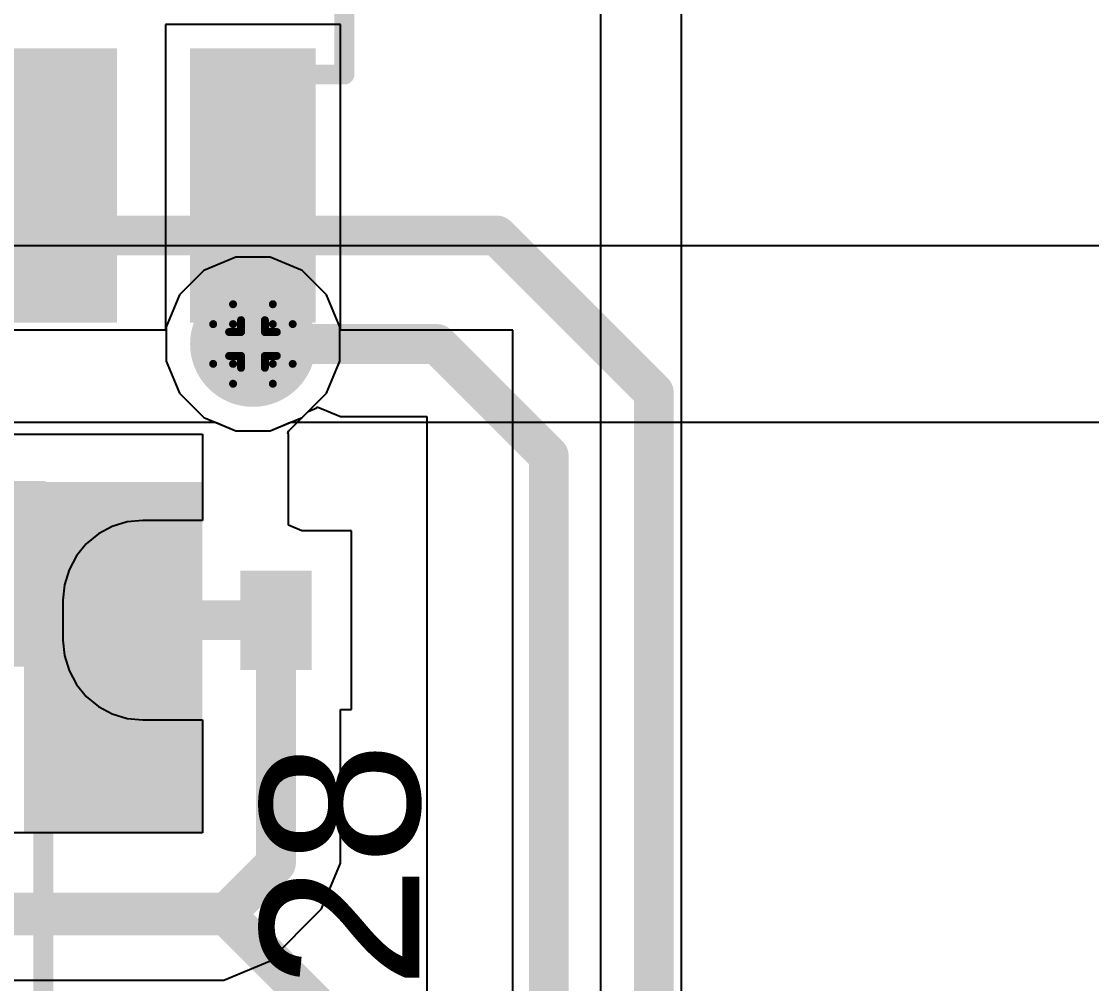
# Model space of a CAD drawing. Header units: inches. Extents: x -4 to 5258, y -4 to 5281.
# Drawn here: x 73.81 to 80.64, y 77.24 to 83.39 of the extents above; entities that cross this region are included whole.
import ezdxf

# ---------------------------------------------------------------- set-up
doc = ezdxf.new("R2010")
doc.units = ezdxf.units.IN
for name, color, linetype in [('Bottom Layer', 5, 'Continuous'), ('Bottom Solder', 6, 'Continuous'), ('Drill Drawing', 1, 'Continuous'), ('Layer 1', 16, 'Continuous'), ('Layer 2', 76, 'Continuous'), ('Top Layer', 1, 'Continuous'), ('Top Overlay', 2, 'Continuous'), ('Top Paste', 8, 'Continuous'), ('Top Solder', 216, 'Continuous'), ('Via Holes', 16, 'Continuous')]:
    doc.layers.add(name, color=color, linetype=linetype)
doc.styles.add('Arial', font='', dxfattribs={"height": 0.2})
doc.styles.get('Arial').set_extended_font_data('Arial')

# ---------------------------------------------------------------- blocks, each defined once
blk = doc.blocks.new('SOIC_8_6')
at = {"layer": 'Top Layer'}
for points in [[(-1.925, 2.205), (-1.925, 1.605), (-3.475, 1.605), (-3.475, 2.205)], [(3.475, 2.205), (3.475, 1.605), (1.925, 1.605), (1.925, 2.205)], [(-1.925, 0.935), (-1.925, 0.335), (-3.475, 0.335), (-3.475, 0.935)], [(3.475, 0.935), (3.475, 0.335), (1.925, 0.335), (1.925, 0.935)], [(-1.925, -0.335), (-1.925, -0.935), (-3.475, -0.935), (-3.475, -0.335)], [(3.475, -0.335), (3.475, -0.935), (1.925, -0.935), (1.925, -0.335)], [(-1.925, -1.605), (-1.925, -2.205), (-3.475, -2.205), (-3.475, -1.605)], [(3.475, -1.605), (3.475, -2.205), (1.925, -2.205), (1.925, -1.605)]]:
    blk.add_hatch(color=1, dxfattribs=at).paths.add_polyline_path(points)
at = {"layer": 'Top Overlay'}
blk.add_hatch(color=2, dxfattribs=at).paths.add_polyline_path([(-1.8293, 1.574), (-1.4991, 1.574), (-1.4991, 2.2344), (-1.8293, 2.2344)])
at = {"layer": 'Top Paste'}
for points in [[(-1.925, 2.205), (-1.925, 1.605), (-3.475, 1.605), (-3.475, 2.205)], [(3.475, 2.205), (3.475, 1.605), (1.925, 1.605), (1.925, 2.205)], [(-1.925, 0.935), (-1.925, 0.335), (-3.475, 0.335), (-3.475, 0.935)], [(3.475, 0.935), (3.475, 0.335), (1.925, 0.335), (1.925, 0.935)], [(-1.925, -0.335), (-1.925, -0.935), (-3.475, -0.935), (-3.475, -0.335)], [(3.475, -0.335), (3.475, -0.935), (1.925, -0.935), (1.925, -0.335)], [(-1.925, -1.605), (-1.925, -2.205), (-3.475, -2.205), (-3.475, -1.605)], [(3.475, -1.605), (3.475, -2.205), (1.925, -2.205), (1.925, -1.605)]]:
    blk.add_hatch(color=8, dxfattribs=at).paths.add_polyline_path(points)
at = {"layer": 'Top Solder'}
for points in [[(-1.8234, 2.3066), (-1.8234, 1.5034), (-3.5766, 1.5034), (-3.5766, 2.3066)], [(3.5766, 2.3066), (3.5766, 1.5034), (1.8234, 1.5034), (1.8234, 2.3066)], [(-1.8234, 1.0366), (-1.8234, 0.2334), (-3.5766, 0.2334), (-3.5766, 1.0366)], [(3.5766, 1.0366), (3.5766, 0.2334), (1.8234, 0.2334), (1.8234, 1.0366)], [(-1.8234, -0.2334), (-1.8234, -1.0366), (-3.5766, -1.0366), (-3.5766, -0.2334)], [(3.5766, -0.2334), (3.5766, -1.0366), (1.8234, -1.0366), (1.8234, -0.2334)], [(-1.8234, -1.5034), (-1.8234, -2.3066), (-3.5766, -2.3066), (-3.5766, -1.5034)], [(3.5766, -1.5034), (3.5766, -2.3066), (1.8234, -2.3066), (1.8234, -1.5034)]]:
    blk.add_hatch(color=216, dxfattribs=at).paths.add_polyline_path(points)
at = {"layer": 'Top Overlay'}
for points in [[(1.9906, 2.4892, 0.127, 0.127, 0), (-1.9906, 2.4892, 0.127, 0.127, 0)], [(-1.9906, 2.4892, 0.127, 0.127, 0), (-1.9906, 2.3114, 0.127, 0.127, 0)], [(1.9906, 2.4892, 0.127, 0.127, 0), (1.9906, 2.3114, 0.127, 0.127, 0)], [(-3.7592, 2.032, 0.127, 0.127, 0), (-3.7592, 1.778, 0.127, 0.127, 0)], [(-3.7592, 2.032, 0.127, 0.127, 0), (-3.6322, 1.905, 0.127, 0.127, 0)], [(-3.6322, 1.905, 0.127, 0.127, 0), (-3.7592, 1.778, 0.127, 0.127, 0)], [(-1.9906, -2.3114, 0.127, 0.127, 0), (-1.9906, -2.4892, 0.127, 0.127, 0)], [(1.9906, -2.3114, 0.127, 0.127, 0), (1.9906, -2.4892, 0.127, 0.127, 0)], [(-1.9906, -2.4892, 0.127, 0.127, 0), (1.9906, -2.4892, 0.127, 0.127, 0)]]:
    blk.add_lwpolyline(points, format="xyseb", dxfattribs=at)
for points in [[(-2.0223, 2.4892, 0.0635, 0.0635, 1), (-1.9588, 2.4892, 0.0635, 0.0635, 1)], [(-2.0223, 2.4892, 0.0635, 0.0635, 1), (-1.9588, 2.4892, 0.0635, 0.0635, 1)], [(1.9589, 2.4892, 0.0635, 0.0635, 1), (2.0224, 2.4892, 0.0635, 0.0635, 1)], [(1.9589, 2.4892, 0.0635, 0.0635, 1), (2.0224, 2.4892, 0.0635, 0.0635, 1)], [(-2.0223, 2.3114, 0.0635, 0.0635, 1), (-1.9588, 2.3114, 0.0635, 0.0635, 1)], [(1.9588, 2.3114, 0.0635, 0.0635, 1), (2.0223, 2.3114, 0.0635, 0.0635, 1)], [(-3.791, 2.032, 0.0635, 0.0635, 1), (-3.7275, 2.032, 0.0635, 0.0635, 1)], [(-3.791, 2.032, 0.0635, 0.0635, 1), (-3.7275, 2.032, 0.0635, 0.0635, 1)], [(-3.6639, 1.905, 0.0635, 0.0635, 1), (-3.6004, 1.905, 0.0635, 0.0635, 1)], [(-3.6639, 1.905, 0.0635, 0.0635, 1), (-3.6004, 1.905, 0.0635, 0.0635, 1)], [(-3.791, 1.778, 0.0635, 0.0635, 1), (-3.7275, 1.778, 0.0635, 0.0635, 1)], [(-3.791, 1.778, 0.0635, 0.0635, 1), (-3.7275, 1.778, 0.0635, 0.0635, 1)], [(-2.0223, -2.3114, 0.0635, 0.0635, 1), (-1.9588, -2.3114, 0.0635, 0.0635, 1)], [(1.9588, -2.3114, 0.0635, 0.0635, 1), (2.0223, -2.3114, 0.0635, 0.0635, 1)], [(-2.0223, -2.4892, 0.0635, 0.0635, 1), (-1.9588, -2.4892, 0.0635, 0.0635, 1)], [(-2.0223, -2.4892, 0.0635, 0.0635, 1), (-1.9588, -2.4892, 0.0635, 0.0635, 1)], [(1.9588, -2.4892, 0.0635, 0.0635, 1), (2.0223, -2.4892, 0.0635, 0.0635, 1)], [(1.9588, -2.4892, 0.0635, 0.0635, 1), (2.0223, -2.4892, 0.0635, 0.0635, 1)]]:
    blk.add_lwpolyline(points, format="xyseb", close=True, dxfattribs=at)
blk = doc.blocks.new('RES_2010_40')
at = {"layer": 'Top Layer'}
for points in [[(-2.8, 1.4), (-1.9, 1.4), (-1.9, -1.4), (-2.8, -1.4)], [(1.9, 1.4), (2.8, 1.4), (2.8, -1.4), (1.9, -1.4)]]:
    blk.add_hatch(color=1, dxfattribs=at).paths.add_polyline_path(points)
at = {"layer": 'Top Paste'}
for points in [[(-2.8, 1.4), (-1.9, 1.4), (-1.9, -1.4), (-2.8, -1.4)], [(1.9, 1.4), (2.8, 1.4), (2.8, -1.4), (1.9, -1.4)]]:
    blk.add_hatch(color=8, dxfattribs=at).paths.add_polyline_path(points)
at = {"layer": 'Top Solder'}
for points in [[(-2.9016, 1.5016), (-1.7984, 1.5016), (-1.7984, -1.5016), (-2.9016, -1.5016)], [(1.7984, 1.5016), (2.9016, 1.5016), (2.9016, -1.5016), (1.7984, -1.5016)]]:
    blk.add_hatch(color=216, dxfattribs=at).paths.add_polyline_path(points)
at = {"layer": 'Top Overlay'}
for points in [[(-2.921, 1.524, 0.127, 0.127, 0), (2.921, 1.524, 0.127, 0.127, 0)], [(-2.921, 1.524, 0.127, 0.127, 0), (-2.921, -1.524, 0.127, 0.127, 0)], [(2.921, 1.524, 0.127, 0.127, 0), (2.921, -1.524, 0.127, 0.127, 0)], [(-2.921, -1.524, 0.127, 0.127, 0), (2.921, -1.524, 0.127, 0.127, 0)]]:
    blk.add_lwpolyline(points, format="xyseb", dxfattribs=at)
for points in [[(-2.9527, 1.524, 0.0635, 0.0635, 1), (-2.8893, 1.524, 0.0635, 0.0635, 1)], [(-2.9527, 1.524, 0.0635, 0.0635, 1), (-2.8893, 1.524, 0.0635, 0.0635, 1)], [(2.8893, 1.524, 0.0635, 0.0635, 1), (2.9527, 1.524, 0.0635, 0.0635, 1)], [(2.8893, 1.524, 0.0635, 0.0635, 1), (2.9527, 1.524, 0.0635, 0.0635, 1)], [(-2.9527, -1.524, 0.0635, 0.0635, 1), (-2.8893, -1.524, 0.0635, 0.0635, 1)], [(-2.9527, -1.524, 0.0635, 0.0635, 1), (-2.8893, -1.524, 0.0635, 0.0635, 1)], [(2.8893, -1.524, 0.0635, 0.0635, 1), (2.9527, -1.524, 0.0635, 0.0635, 1)], [(2.8893, -1.524, 0.0635, 0.0635, 1), (2.9527, -1.524, 0.0635, 0.0635, 1)]]:
    blk.add_lwpolyline(points, format="xyseb", close=True, dxfattribs=at)
blk = doc.blocks.new('N___T___P___173')
at = {"layer": 'Top Layer'}
for points in [[(-0.6985, -0.3175), (-0.6985, 0.3175), (-0.2413, 0.3175), (-0.2413, -0.3175)], [(0.2413, -0.3175), (0.2413, 0.3175), (0.6985, 0.3175), (0.6985, -0.3175)], [(-0.3812, -0.127), (0.3808, -0.127), (0.3808, 0.127), (-0.3812, 0.127)]]:
    blk.add_hatch(color=1, dxfattribs=at).paths.add_polyline_path(points)
at = {"layer": 'Top Paste'}
for points in [[(-0.6985, -0.3175), (-0.6985, 0.3175), (-0.2413, 0.3175), (-0.2413, -0.3175)], [(0.2413, -0.3175), (0.2413, 0.3175), (0.6985, 0.3175), (0.6985, -0.3175)]]:
    blk.add_hatch(color=8, dxfattribs=at).paths.add_polyline_path(points)

msp = doc.modelspace()

# ---------------------------------------------------------------- hatches: boundary and pattern name
at = {"layer": 'Bottom Layer'}
h = msp.add_hatch(color=5, dxfattribs=at)
edge = h.paths.add_edge_path()
edge.add_arc((75.286, 81.325), 0.3, 0, 360)
at = {"layer": 'Bottom Solder'}
h = msp.add_hatch(color=6, dxfattribs=at)
edge = h.paths.add_edge_path()
edge.add_arc((75.286, 81.325), 0.4016, 0, 360)
at = {"layer": 'Layer 1'}
h = msp.add_hatch(color=16, dxfattribs=at)
edge = h.paths.add_edge_path()
edge.add_arc((75.286, 81.325), 0.3, 0, 360)
at = {"layer": 'Layer 2'}
h = msp.add_hatch(color=76, dxfattribs=at)
edge = h.paths.add_edge_path()
edge.add_arc((75.286, 81.325), 0.3, 0, 360)
at = {"layer": 'Top Layer'}
h = msp.add_hatch(color=1, dxfattribs=at)
edge = h.paths.add_edge_path()
edge.add_arc((75.286, 81.325), 0.3, 0, 360)
msp.add_hatch(color=1, dxfattribs=at).paths.add_polyline_path([(74.9634, 80.4429), (73.8234, 80.4429), (73.8234, 78.2025), (74.9634, 78.2025)])
at = {"layer": 'Top Solder'}
h = msp.add_hatch(color=216, dxfattribs=at)
edge = h.paths.add_edge_path()
edge.add_arc((75.286, 81.325), 0.4016, 0, 360)
at = {"layer": 'Via Holes'}
h = msp.add_hatch(color=7, dxfattribs=at)
edge = h.paths.add_edge_path()
edge.add_arc((75.286, 81.325), 0.15, 0, 360)

# ---------------------------------------------------------------- linework, layer by layer
at = {"layer": 'Bottom Layer'}
for p, q in [((106.4882, 81.9521), (50.1444, 81.9521)), ((72.9851, 80.8245), (75.0468, 80.8245)), ((75.0468, 80.8245), (75.1758, 80.7711)), ((75.3962, 80.7711), (75.5251, 80.8245)), ((75.5251, 80.8245), (105.1898, 80.8245)), ((75.1758, 80.7711), (75.3962, 80.7711))]:
    msp.add_line(p, q, dxfattribs=at)
at = {"layer": 'Drill Drawing'}
for points in [[(75.159, 81.452, 0.0508, 0.0508, 0), (75.159, 81.579, 0.0508, 0.0508, 0)], [(75.159, 81.579, 0.0508, 0.0508, 0), (75.413, 81.579, 0.0508, 0.0508, 0)], [(75.413, 81.452, 0.0508, 0.0508, 0), (75.413, 81.579, 0.0508, 0.0508, 0)], [(75.2098, 81.4012, 0.0508, 0.0508, 0), (75.2098, 81.4774, 0.0508, 0.0508, 0)], [(75.2098, 81.4774, 0.0508, 0.0508, 0), (75.3622, 81.4774, 0.0508, 0.0508, 0)], [(75.3622, 81.4012, 0.0508, 0.0508, 0), (75.3622, 81.4774, 0.0508, 0.0508, 0)], [(75.032, 81.198, 0.0508, 0.0508, 0), (75.032, 81.452, 0.0508, 0.0508, 0)], [(75.032, 81.452, 0.0508, 0.0508, 0), (75.159, 81.452, 0.0508, 0.0508, 0)], [(75.1336, 81.2488, 0.0508, 0.0508, 0), (75.1336, 81.4012, 0.0508, 0.0508, 0)], [(75.1336, 81.4012, 0.0508, 0.0508, 0), (75.2098, 81.4012, 0.0508, 0.0508, 0)], [(75.3622, 81.4012, 0.0508, 0.0508, 0), (75.4384, 81.4012, 0.0508, 0.0508, 0)], [(75.413, 81.452, 0.0508, 0.0508, 0), (75.54, 81.452, 0.0508, 0.0508, 0)], [(75.4384, 81.2488, 0.0508, 0.0508, 0), (75.4384, 81.4012, 0.0508, 0.0508, 0)], [(75.54, 81.198, 0.0508, 0.0508, 0), (75.54, 81.452, 0.0508, 0.0508, 0)], [(75.032, 81.198, 0.0508, 0.0508, 0), (75.159, 81.198, 0.0508, 0.0508, 0)], [(75.1336, 81.2488, 0.0508, 0.0508, 0), (75.2098, 81.2488, 0.0508, 0.0508, 0)], [(75.159, 81.071, 0.0508, 0.0508, 0), (75.159, 81.198, 0.0508, 0.0508, 0)], [(75.2098, 81.1726, 0.0508, 0.0508, 0), (75.2098, 81.2488, 0.0508, 0.0508, 0)], [(75.3622, 81.2488, 0.0508, 0.0508, 0), (75.4384, 81.2488, 0.0508, 0.0508, 0)], [(75.3622, 81.1726, 0.0508, 0.0508, 0), (75.3622, 81.2488, 0.0508, 0.0508, 0)], [(75.413, 81.198, 0.0508, 0.0508, 0), (75.54, 81.198, 0.0508, 0.0508, 0)], [(75.413, 81.071, 0.0508, 0.0508, 0), (75.413, 81.198, 0.0508, 0.0508, 0)], [(75.2098, 81.1726, 0.0508, 0.0508, 0), (75.3622, 81.1726, 0.0508, 0.0508, 0)], [(75.159, 81.071, 0.0508, 0.0508, 0), (75.413, 81.071, 0.0508, 0.0508, 0)]]:
    msp.add_lwpolyline(points, format="xyseb", dxfattribs=at)
for points in [[(75.1463, 81.579, 0.0254, 0.0254, 1), (75.1717, 81.579, 0.0254, 0.0254, 1)], [(75.1463, 81.579, 0.0254, 0.0254, 1), (75.1717, 81.579, 0.0254, 0.0254, 1)], [(75.4003, 81.579, 0.0254, 0.0254, 1), (75.4257, 81.579, 0.0254, 0.0254, 1)], [(75.4003, 81.579, 0.0254, 0.0254, 1), (75.4257, 81.579, 0.0254, 0.0254, 1)], [(75.1971, 81.4774, 0.0254, 0.0254, 1), (75.2225, 81.4774, 0.0254, 0.0254, 1)], [(75.1971, 81.4774, 0.0254, 0.0254, 1), (75.2225, 81.4774, 0.0254, 0.0254, 1)], [(75.3495, 81.4774, 0.0254, 0.0254, 1), (75.3749, 81.4774, 0.0254, 0.0254, 1)], [(75.3495, 81.4774, 0.0254, 0.0254, 1), (75.3749, 81.4774, 0.0254, 0.0254, 1)], [(75.0193, 81.452, 0.0254, 0.0254, 1), (75.0447, 81.452, 0.0254, 0.0254, 1)], [(75.0193, 81.452, 0.0254, 0.0254, 1), (75.0447, 81.452, 0.0254, 0.0254, 1)], [(75.1209, 81.4012, 0.0254, 0.0254, 1), (75.1463, 81.4012, 0.0254, 0.0254, 1)], [(75.1209, 81.4012, 0.0254, 0.0254, 1), (75.1463, 81.4012, 0.0254, 0.0254, 1)], [(75.1463, 81.452, 0.0254, 0.0254, 1), (75.1717, 81.452, 0.0254, 0.0254, 1)], [(75.1463, 81.452, 0.0254, 0.0254, 1), (75.1717, 81.452, 0.0254, 0.0254, 1)], [(75.1971, 81.4012, 0.0254, 0.0254, 1), (75.2225, 81.4012, 0.0254, 0.0254, 1)], [(75.1971, 81.4012, 0.0254, 0.0254, 1), (75.2225, 81.4012, 0.0254, 0.0254, 1)], [(75.3495, 81.4012, 0.0254, 0.0254, 1), (75.3749, 81.4012, 0.0254, 0.0254, 1)], [(75.3495, 81.4012, 0.0254, 0.0254, 1), (75.3749, 81.4012, 0.0254, 0.0254, 1)], [(75.4003, 81.452, 0.0254, 0.0254, 1), (75.4257, 81.452, 0.0254, 0.0254, 1)], [(75.4003, 81.452, 0.0254, 0.0254, 1), (75.4257, 81.452, 0.0254, 0.0254, 1)], [(75.4257, 81.4012, 0.0254, 0.0254, 1), (75.4511, 81.4012, 0.0254, 0.0254, 1)], [(75.4257, 81.4012, 0.0254, 0.0254, 1), (75.4511, 81.4012, 0.0254, 0.0254, 1)], [(75.5273, 81.452, 0.0254, 0.0254, 1), (75.5527, 81.452, 0.0254, 0.0254, 1)], [(75.5273, 81.452, 0.0254, 0.0254, 1), (75.5527, 81.452, 0.0254, 0.0254, 1)], [(75.0193, 81.198, 0.0254, 0.0254, 1), (75.0447, 81.198, 0.0254, 0.0254, 1)], [(75.0193, 81.198, 0.0254, 0.0254, 1), (75.0447, 81.198, 0.0254, 0.0254, 1)], [(75.1209, 81.2488, 0.0254, 0.0254, 1), (75.1463, 81.2488, 0.0254, 0.0254, 1)], [(75.1209, 81.2488, 0.0254, 0.0254, 1), (75.1463, 81.2488, 0.0254, 0.0254, 1)], [(75.1463, 81.198, 0.0254, 0.0254, 1), (75.1717, 81.198, 0.0254, 0.0254, 1)], [(75.1463, 81.198, 0.0254, 0.0254, 1), (75.1717, 81.198, 0.0254, 0.0254, 1)], [(75.1971, 81.2488, 0.0254, 0.0254, 1), (75.2225, 81.2488, 0.0254, 0.0254, 1)], [(75.1971, 81.2488, 0.0254, 0.0254, 1), (75.2225, 81.2488, 0.0254, 0.0254, 1)], [(75.3495, 81.2488, 0.0254, 0.0254, 1), (75.3749, 81.2488, 0.0254, 0.0254, 1)], [(75.3495, 81.2488, 0.0254, 0.0254, 1), (75.3749, 81.2488, 0.0254, 0.0254, 1)], [(75.4003, 81.198, 0.0254, 0.0254, 1), (75.4257, 81.198, 0.0254, 0.0254, 1)], [(75.4003, 81.198, 0.0254, 0.0254, 1), (75.4257, 81.198, 0.0254, 0.0254, 1)], [(75.4257, 81.2488, 0.0254, 0.0254, 1), (75.4511, 81.2488, 0.0254, 0.0254, 1)], [(75.4257, 81.2488, 0.0254, 0.0254, 1), (75.4511, 81.2488, 0.0254, 0.0254, 1)], [(75.5273, 81.198, 0.0254, 0.0254, 1), (75.5527, 81.198, 0.0254, 0.0254, 1)], [(75.5273, 81.198, 0.0254, 0.0254, 1), (75.5527, 81.198, 0.0254, 0.0254, 1)], [(75.1971, 81.1726, 0.0254, 0.0254, 1), (75.2225, 81.1726, 0.0254, 0.0254, 1)], [(75.1971, 81.1726, 0.0254, 0.0254, 1), (75.2225, 81.1726, 0.0254, 0.0254, 1)], [(75.3495, 81.1726, 0.0254, 0.0254, 1), (75.3749, 81.1726, 0.0254, 0.0254, 1)], [(75.3495, 81.1726, 0.0254, 0.0254, 1), (75.3749, 81.1726, 0.0254, 0.0254, 1)], [(75.1463, 81.071, 0.0254, 0.0254, 1), (75.1717, 81.071, 0.0254, 0.0254, 1)], [(75.1463, 81.071, 0.0254, 0.0254, 1), (75.1717, 81.071, 0.0254, 0.0254, 1)], [(75.4003, 81.071, 0.0254, 0.0254, 1), (75.4257, 81.071, 0.0254, 0.0254, 1)], [(75.4003, 81.071, 0.0254, 0.0254, 1), (75.4257, 81.071, 0.0254, 0.0254, 1)]]:
    msp.add_lwpolyline(points, format="xyseb", close=True, dxfattribs=at)
at = {"layer": 'Layer 1'}
for p, q in [((75.1758, 81.879), (74.9722, 81.7947)), ((75.3962, 81.879), (75.1758, 81.879)), ((75.5998, 81.7947), (75.3962, 81.879)), ((74.9722, 81.7947), (74.8163, 81.6389)), ((75.7556, 81.6389), (75.5998, 81.7947)), ((74.8163, 81.6389), (74.732, 81.4352)), ((75.84, 81.4352), (75.7556, 81.6389)), ((74.732, 81.4352), (74.732, 81.2149)), ((75.84, 81.2149), (75.84, 81.4352)), ((74.732, 81.2149), (74.8163, 81.0112)), ((75.7556, 81.0112), (75.84, 81.2149)), ((74.8163, 81.0112), (74.9722, 80.8554)), ((75.5998, 80.8554), (75.7556, 81.0112)), ((74.9722, 80.8554), (75.1758, 80.7711)), ((75.3962, 80.7711), (75.5998, 80.8554)), ((75.1758, 80.7711), (75.3962, 80.7711))]:
    msp.add_line(p, q, dxfattribs=at)
at = {"layer": 'Layer 2'}
for points in [[(73.4391, 82.0181, 0.254, 0.254, 0), (76.8435, 82.0181, 0.254, 0.254, 0)], [(76.8435, 82.0181, 0.254, 0.254, 0), (77.8466, 81.015, 0.254, 0.254, 0)], [(75.286, 81.325, 0.254, 0.254, 0), (76.4618, 81.325, 0.254, 0.254, 0)], [(76.4618, 81.325, 0.254, 0.254, 0), (77.1754, 80.6114, 0.254, 0.254, 0)], [(77.8466, 74.0067, 0.254, 0.254, 0), (77.8466, 81.015, 0.254, 0.254, 0)], [(77.1754, 74.2564, 0.254, 0.254, 0), (77.1754, 80.6114, 0.254, 0.254, 0)], [(68.2155, 77.6929, 0.254, 0.254, 0), (75.0984, 77.6929, 0.254, 0.254, 0)], [(75.0984, 77.6929, 0.254, 0.254, 0), (75.9453, 76.8459, 0.254, 0.254, 0)]]:
    msp.add_lwpolyline(points, format="xyseb", dxfattribs=at)
for points in [[(76.78, 82.0181, 0.127, 0.127, 1), (76.907, 82.0181, 0.127, 0.127, 1)], [(76.78, 82.0181, 0.127, 0.127, 1), (76.907, 82.0181, 0.127, 0.127, 1)], [(75.2225, 81.325, 0.127, 0.127, 1), (75.3495, 81.325, 0.127, 0.127, 1)], [(76.3983, 81.325, 0.127, 0.127, 1), (76.5253, 81.325, 0.127, 0.127, 1)], [(76.3983, 81.325, 0.127, 0.127, 1), (76.5253, 81.325, 0.127, 0.127, 1)], [(77.7831, 81.015, 0.127, 0.127, 1), (77.9101, 81.015, 0.127, 0.127, 1)], [(77.7831, 81.015, 0.127, 0.127, 1), (77.9101, 81.015, 0.127, 0.127, 1)], [(77.1119, 80.6114, 0.127, 0.127, 1), (77.2389, 80.6114, 0.127, 0.127, 1)], [(77.1119, 80.6114, 0.127, 0.127, 1), (77.2389, 80.6114, 0.127, 0.127, 1)], [(75.0349, 77.6929, 0.127, 0.127, 1), (75.1619, 77.6929, 0.127, 0.127, 1)], [(75.0349, 77.6929, 0.127, 0.127, 1), (75.1619, 77.6929, 0.127, 0.127, 1)]]:
    msp.add_lwpolyline(points, format="xyseb", close=True, dxfattribs=at)
at = {"layer": 'Top Layer'}
for p, q in [((78.0238, 71.7516), (78.0238, 86.2109)), ((77.5053, 85.9434), (77.5053, 74.5681)), ((74.732, 83.3658), (74.7269, 83.3658)), ((74.7269, 83.3658), (74.7269, 81.4123)), ((75.84, 83.366), (74.732, 83.366)), ((74.732, 83.366), (74.732, 83.3658)), ((75.84, 83.3658), (75.84, 83.366)), ((75.845, 83.3658), (75.84, 83.3658)), ((75.845, 81.4123), (75.845, 83.3658)), ((74.7269, 81.4123), (73.3088, 81.4123)), ((76.9465, 81.4123), (75.845, 81.4123)), ((76.9465, 74.7078), (76.9465, 81.4123)), ((75.5154, 80.7711), (75.6379, 80.8935)), ((75.6379, 80.8935), (75.6942, 80.9168)), ((75.6942, 80.9168), (75.6971, 80.9237)), ((75.6971, 80.9237), (75.845, 80.8625)), ((75.845, 80.8625), (76.3967, 80.8625)), ((76.3967, 80.8625), (76.3966, 75.2997)), ((72.1902, 80.7483), (74.9634, 80.7483)), ((74.9634, 80.7483), (74.9634, 80.1977)), ((75.5083, 80.7603), (75.5154, 80.7711)), ((75.5132, 80.7483), (75.5083, 80.7603)), ((75.5132, 80.1673), (75.5132, 80.7483)), ((74.5826, 80.1977), (74.483, 80.1879)), ((74.9634, 80.1977), (74.5826, 80.1977)), ((74.3872, 80.1589), (74.299, 80.1117)), ((74.483, 80.1879), (74.3872, 80.1589)), ((75.5989, 80.1317), (75.5132, 80.1673)), ((75.9159, 80.1317), (75.5989, 80.1317)), ((75.9159, 78.9887), (75.9159, 80.1317)), ((74.299, 80.1117), (74.2216, 80.0482)), ((74.2216, 80.0482), (74.1582, 79.9709)), ((74.1582, 79.9709), (74.111, 79.8826)), ((74.111, 79.8826), (74.0819, 79.7868)), ((74.0819, 79.7868), (74.0721, 79.6873)), ((74.0721, 79.6873), (74.0721, 79.4333)), ((74.0721, 79.4333), (74.0819, 79.3337)), ((74.0819, 79.3337), (74.111, 79.2379)), ((74.111, 79.2379), (74.1582, 79.1497)), ((74.1582, 79.1497), (74.2216, 79.0723)), ((74.2216, 79.0723), (74.299, 79.0088)), ((74.299, 79.0088), (74.3872, 78.9617)), ((74.3872, 78.9617), (74.483, 78.9326)), ((75.8457, 78.0075), (75.8457, 78.9887)), ((75.8457, 78.9887), (75.9159, 78.9887)), ((74.483, 78.9326), (74.5826, 78.9228)), ((74.5826, 78.9228), (74.9634, 78.9228)), ((74.9634, 78.9228), (74.9634, 78.2025)), ((74.9634, 78.2025), (67.7603, 78.2025)), ((75.7249, 77.7159), (75.8457, 78.0075)), ((75.3908, 77.3819), (75.7249, 77.7159)), ((75.0992, 77.2611), (75.3908, 77.3819)), ((68.1346, 77.2611), (75.0992, 77.2611))]:
    msp.add_line(p, q, dxfattribs=at)
for points in [[(75.286, 81.325, 0.5588, 0.5588, 0), (75.286, 82.2826, 0.5588, 0.5588, 0)], [(75.4333, 78.0075, 0.254, 0.254, 0), (75.4333, 79.5602, 0.254, 0.254, 0)], [(75.0992, 77.6735, 0.254, 0.254, 0), (75.4333, 78.0075, 0.254, 0.254, 0)], [(67.9638, 77.6735, 0.254, 0.254, 0), (75.0992, 77.6735, 0.254, 0.254, 0)]]:
    msp.add_lwpolyline(points, format="xyseb", dxfattribs=at)
for points in [[(75.1463, 82.2826, 0.2794, 0.2794, 1), (75.4257, 82.2826, 0.2794, 0.2794, 1)], [(75.1463, 81.325, 0.2794, 0.2794, 1), (75.4257, 81.325, 0.2794, 0.2794, 1)], [(75.3698, 79.5602, 0.127, 0.127, 1), (75.4968, 79.5602, 0.127, 0.127, 1)], [(75.3698, 78.0075, 0.127, 0.127, 1), (75.4968, 78.0075, 0.127, 0.127, 1)], [(75.3698, 78.0075, 0.127, 0.127, 1), (75.4968, 78.0075, 0.127, 0.127, 1)], [(75.0357, 77.6735, 0.127, 0.127, 1), (75.1627, 77.6735, 0.127, 0.127, 1)], [(75.0357, 77.6735, 0.127, 0.127, 1), (75.1627, 77.6735, 0.127, 0.127, 1)]]:
    msp.add_lwpolyline(points, format="xyseb", close=True, dxfattribs=at)

# ---------------------------------------------------------------- block references
for name, p, rotation in [('SOIC_8_6', (73.381, 85.037), 90), ('RES_2010_40', (72.4234, 77.4644), 90), ('N___T___P___173', (74.9634, 79.5602), 180)]:
    msp.add_blockref(name, p, dxfattribs=dict(rotation=rotation))

# ---------------------------------------------------------------- texts
at = {"layer": 'Top Overlay', "style": 'Arial'}
msp.add_text('R128', height=1.016, rotation=90, dxfattribs=at).set_placement((76.3497, 75.3907))

doc.saveas('drawing.dxf')
